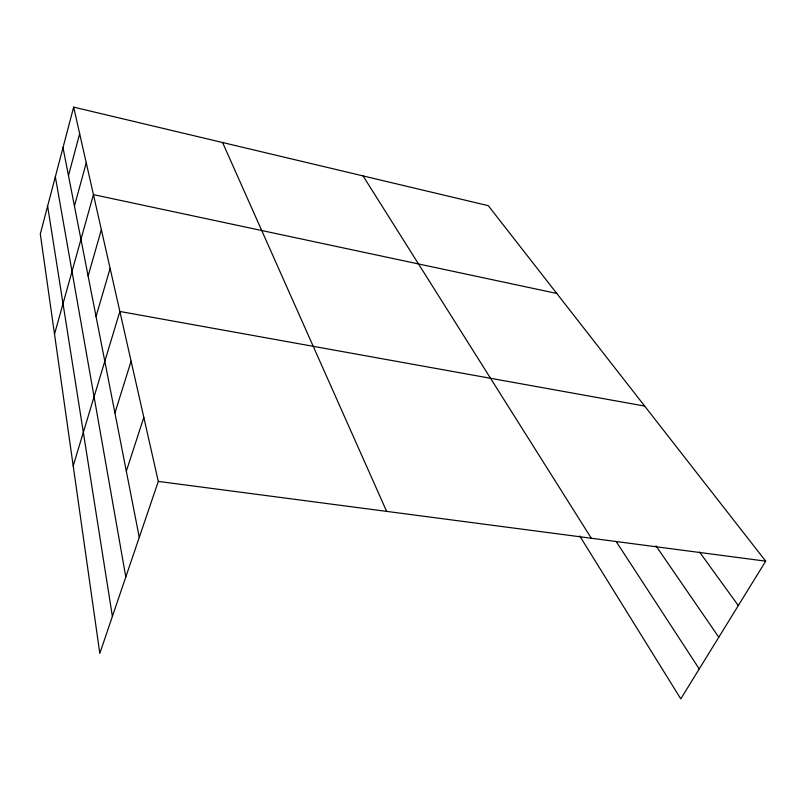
<?xml version="1.0" encoding="UTF-8"?>
<svg xmlns="http://www.w3.org/2000/svg" width="806" height="806" viewBox="0 0 806 806"><rect width="100%" height="100%" fill="white"/><g stroke="black" fill="none" stroke-linecap="round" stroke-linejoin="round"><path stroke-width="1.21" d="M73.648 107.127L40.3 233.972L99.813 653.394L158.298 481.404L73.648 107.127L488.265 205.671L765.7 561.157L680.778 698.873L579.726 535.95M68.47 175.577L79.663 133.746M74.434 206.044L86.242 162.802M54.516 334.147L93.436 194.629L556.765 293.444M88.116 275.995L101.365 229.66M96.035 316.426L110.12 268.398M73.205 465.868L119.862 311.469L644.669 406.073M114.926 412.954L131.106 361.189M126.32 471.198L143.821 417.387M158.298 481.404L765.7 561.157M699.548 552.05L738.316 605.568M656.013 545.884L718.781 637.234M616.318 541.743L699.225 668.95M363.032 175.91L591.322 538.257M222.587 142.531L386.648 511.387M62.999 147.629L139.267 537.36M55.342 176.746L125.796 576.985M47.625 206.094L112.387 616.409"/></g></svg>
